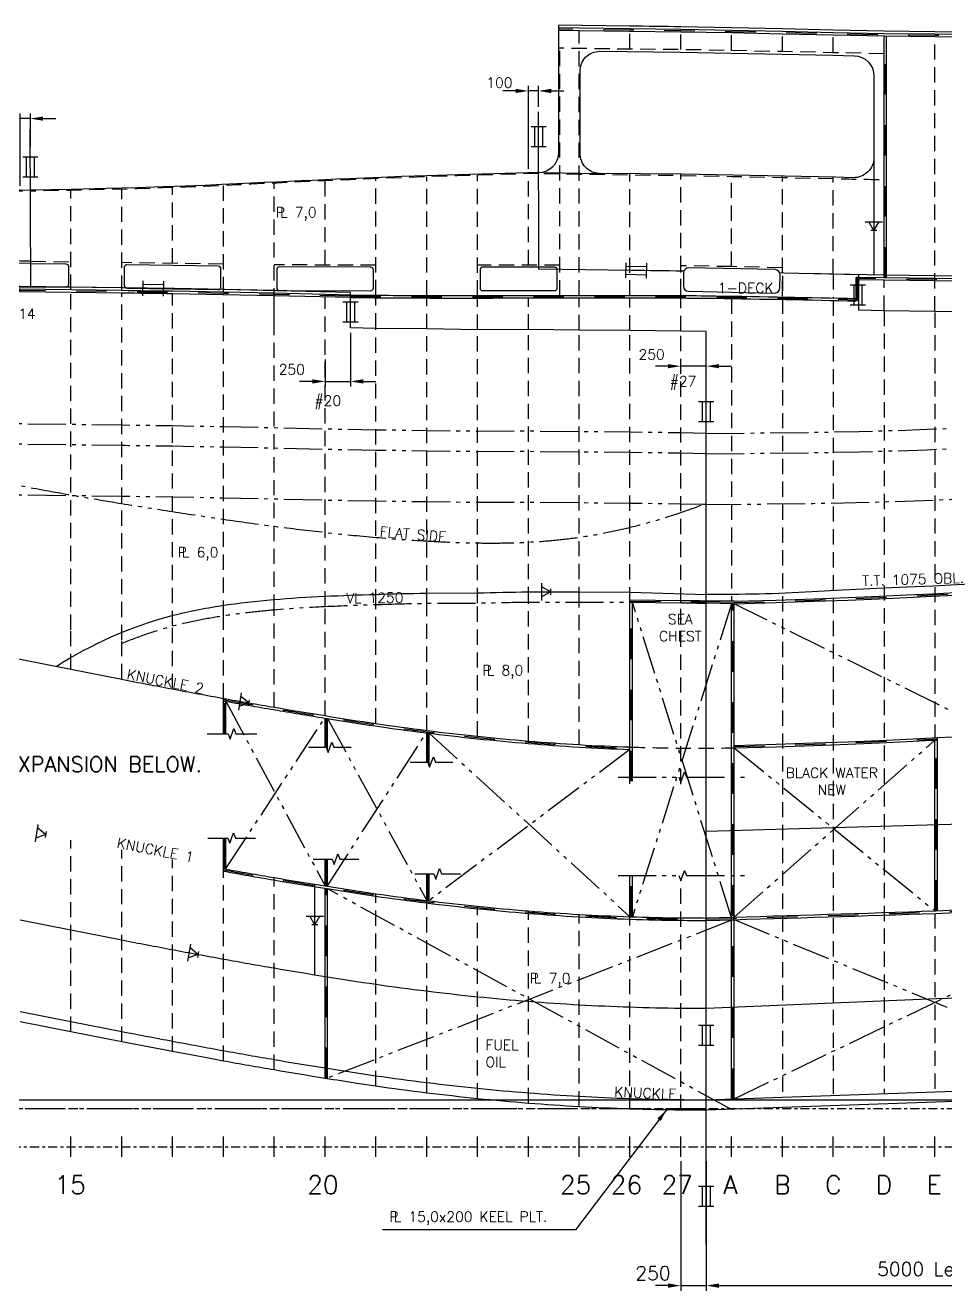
# Model space of a CAD drawing. Extents: x -333 to 85338, y -433 to 32218.
# Drawn here: x 10272 to 19327, y 12227 to 24668 of the extents above; entities that cross this region are included whole.
import ezdxf

# ---------------------------------------------------------------- set-up
doc = ezdxf.new("R2010")
doc.units = 0
doc.header["$LTSCALE"] = 300
for name, pattern in [('0', [0]), ('CENTER', [0.6, 0.3, -0.1, 0.1, -0.1]), ('DASHED', [0.75, 0.5, -0.25]), ('JERNB', [2, 1, -1]), ('PHANTOM', [2.1, 1.25, -0.2, 0.125, -0.2, 0.125, -0.2])]:
    doc.linetypes.add(name, pattern=pattern)
doc.layers.get('0').update_dxf_attribs({"linetype": 'CONTINUOUS'})
doc.layers.get('Defpoints').update_dxf_attribs({"linetype": 'CONTINUOUS'})
for name, color, linetype in [('Kuttlinje', 6, 'CONTINUOUS'), ('LASTLUKE', 1, 'CONTINUOUS'), ('REV C2', 2, 'CONTINUOUS'), ('S0CE1', 1, 'CENTER'), ('S0CO1', 1, 'CONTINUOUS'), ('S0CO2', 2, 'CONTINUOUS'), ('S0CO3', 3, 'CONTINUOUS'), ('S0CO5', 4, 'CONTINUOUS'), ('S0DA1', 1, 'DASHED'), ('S0DA2', 2, 'DASHED'), ('S0DA3', 3, 'DASHED'), ('S0PH1', 1, 'PHANTOM'), ('S0TX2', 2, 'CONTINUOUS')]:
    doc.layers.add(name, color=color, linetype=linetype)
doc.styles.add('18', font='romans', dxfattribs={"height": 180})
doc.styles.add('ROMANS', font='romans', dxfattribs={"height": 100})
doc.dimstyles.get("Standard").update_dxf_attribs({"dimscale": 50, "dimtxt": 2, "dimasz": 2.5, "dimexe": 1, "dimexo": 1, "dimgap": 1, "dimtad": 1, "dimdsep": 46, "dimtxsty": 'ROMANS', "dimcen": 0, "dimclrd": 1, "dimclre": 1, "dimclrt": 2, "dimadec": 0, "dimazin": 0, "dimtfac": 1, "dimtmove": 2, "dimatfit": 3, "dimfxl": 1, "dimtvp": 100, "dimtolj": 1, "dimarcsym": 0})

# ---------------------------------------------------------------- blocks, each defined once
blk = doc.blocks.new('ST10074')
at = {"layer": 'S0CO1', "color": 2}
for p, q in [((-87, -85), (-87, 85)), ((0, 0), (-87, 50)), ((0, 0), (-87, -50)), ((0, 30), (0, -30))]:
    blk.add_line(p, q, dxfattribs=at)
blk = doc.blocks.new('ST10073')
at = {"layer": 'S0CO2'}
for p, q in [((1.49, 4), (-1.49, 4)), ((-0.79, 4), (-0.79, 0)), ((0.79, 4), (0.79, 0)), ((-1.49, 0), (1.49, 0))]:
    blk.add_line(p, q, dxfattribs=at)
blk = doc.blocks.new('A$C03584BA4')
at = {"layer": 'Kuttlinje', "linetype": 'ByBlock'}
blk.add_lwpolyline([(-5219.484, 8073.585), (-5235.171, 8073.878, -0.004258), (-5735.171, 8080.511), (-6645.982, 8092.72), (-6650.004, 9639.169)], format="xyb", dxfattribs=at)
blk.add_lwpolyline([(0, -1168.568), (0, 7651.16), (-250, 7655.54), (-750, 7662.692), (-1250, 7667.101), (-1750, 7671.613), (-2250, 7670.474), (-2750, 7677.473), (-3250, 7683.393), (-3499.997, 7687.981), (-3499.997, 7687.981), (-3499.997, 8037.981), (-4235.171, 8053.897), (-4276.373, 8054.773)], dxfattribs=at)
at = {"layer": 'S0CO1', "color": 8}
for p, q in [((-3350, 9191.884), (-3350, 8037.467)), ((-6598.451, 9042.064), (-6051.849, 9034.514))]:
    blk.add_line(p, q, dxfattribs=at)
at = {"layer": 'S0CO1', "color": 8, "flags": 128}
for points in [[(2250, 10258.901, 0.006897), (1750, 10310.146, 0.005746), (1250, 10347.455, 0.004016), (750, 10375.574), (250, 10396.781), (-250, 10405.54), (-750, 10412.692), (-1250, 10417.101), (-1750, 10421.613), (-2250, 10420.474), (-2750, 10427.473), (-3250, 10433.394), (-3750, 10442.569), (-4250, 10454.095), (-4750, 10464.734), (-5250, 10474.077, 0.006336), (-5750, 10480.709), (-6450, 10490.093)], [(2252.802, 10232.737, 0.006897745), (1752.089, 10284.055, 0.005746157), (1251.525, 10321.406, 0.004018435), (751.086, 10349.548), (250.719, 10370.772), (-249.618, 10379.537), (-749.723, 10386.69), (-1249.788, 10391.1), (-1749.919, 10395.613), (-2249.859, 10394.474), (-2749.69, 10401.471), (-3249.638, 10407.391), (-3749.503, 10416.564), (-4249.468, 10428.089), (-4749.521, 10438.729), (-5249.617, 10448.074), (-5749.682, 10454.707), (-6249.682, 10461.325), (-6450, 10464.045)], [(2250, 10208.901, 0.006897), (1750, 10260.146, 0.005746), (1250, 10297.455, 0.004018), (750, 10325.573), (250, 10346.781), (-250, 10355.54), (-750, 10362.692), (-1250, 10367.101), (-1750, 10371.613), (-2250, 10370.474), (-2750, 10377.473), (-3250, 10383.394), (-3750, 10392.569), (-4250, 10404.095), (-4750, 10414.734), (-5250, 10424.077), (-5750, 10430.709), (-6250, 10437.328), (-6450, 10440.042)], [(-6648.453, 9042.782, 0.411949374), (-6450, 9242.776), (-6450, 10239.919)], [(2250, 7858.901, 0.006897), (1750, 7910.146, 0.005748), (1250, 7947.455, 0.004018), (750, 7975.573), (250, 7996.781), (-250, 8005.54), (-750, 8012.692), (-1250, 8017.101), (-1750, 8021.613), (-2250, 8020.474), (-2750, 8027.473), (-3250, 8033.393), (-3750, 8042.569), (-3995.978, 8048.239)], [(2252.801, 7832.737, 0.006897728), (1752.089, 7884.055, 0.005748156), (1251.525, 7921.406, 0.004018435), (751.086, 7949.548), (250.719, 7970.772), (-249.618, 7979.537), (-749.723, 7986.69), (-1249.788, 7991.101), (-1749.919, 7995.613), (-2249.859, 7994.474), (-2749.69, 8001.471), (-3249.638, 8007.391), (-3499.997, 8011.985)], [(2250, 7808.901, 0.006897), (1750, 7860.146, 0.005748), (1250, 7897.455, 0.004018), (750, 7925.573), (250, 7946.781), (-250, 7955.54), (-750, 7962.692), (-1250, 7967.101), (-1750, 7971.613), (-2250, 7970.474), (-2750, 7977.473), (-3250, 7983.393), (-3499.997, 7987.981)]]:
    blk.add_lwpolyline(points, format="xyb", dxfattribs=at)
at = {"layer": 'S0CO1', "color": 8, "linetype": 'JERNB', "flags": 128}
for points in [[(15849.752, 6730.915, 0.048652749), (15761.051, 7046.481, 0.098285174), (15258.503, 7739.253, 0.061041587), (14756.369, 8165.877, 0.045061958), (14255.399, 8405.571, 0.124783217), (13747.814, 8575.263, 0.090952798), (13242.815, 8221.662, -0.072526194), (12748.116, 8054.173, -0.057751669), (12251.113, 8045.163, -0.027718261), (11752.28, 8117.471, -0.009933195), (11252.586, 8220.251, -0.005689621), (10752.798, 8333.646), (10252.819, 8453.965), (9752.823, 8575.359), (9252.815, 8696.013), (8752.84, 8816.131), (8252.915, 8939.602), (7752.974, 9066.495), (7252.969, 9195.424), (6752.915, 9321.898), (6252.878, 9445.903), (5752.858, 9568.994, 0.004093004), (5252.667, 9686.863, 0.003426933), (4752.516, 9797.693, 0.003744), (4252.343, 9901.149, 0.004598101), (3752.125, 9996.39, 0.00496611), (3251.879, 10080.792, 0.004689878), (2751.676, 10155.587, 0.005786998), (2251.401, 10220.819, 0.006897373), (1751.045, 10272.1, 0.005746079), (1250.763, 10309.43, 0.004018218), (750.543, 10337.56), (250.359, 10358.776), (-249.809, 10367.539), (-749.861, 10374.691), (-1249.894, 10379.101), (-1749.96, 10383.613), (-2249.93, 10382.474), (-2749.845, 10389.472), (-3249.819, 10395.393), (-3749.752, 10404.566), (-4249.734, 10416.092), (-4749.76, 10426.731), (-5249.808, 10436.075), (-5749.841, 10442.708), (-6249.841, 10449.327), (-6450, 10452.044)], [(14062.944, 4843.219, 0.114185379), (13752.918, 5150.269, 0.182971374), (13244.375, 4971.795, -0.065366942), (12750.539, 4914.179, -0.058398973), (12253.647, 5010.83, -0.02170214), (11754.436, 5194.087), (11254.203, 5383.478), (10754.126, 5568.156), (10254.083, 5749.687, 0.001977047), (9753.982, 5927.824, 0.00293405), (9253.841, 6100.515, 0.003195055), (8753.687, 6265.545, 0.002409073), (8253.555, 6424.03), (7753.53, 6578.373, 0.001938035), (7253.432, 6729.771, 0.002841036), (6753.289, 6875.683, 0.002937983), (6253.156, 7014.748, 0.003276983), (5753.007, 7148.004, 0.003804052), (5252.823, 7273.092, 0.004162), (4752.638, 7390.196, 0.004747), (4252.412, 7497.775, 0.005314078), (3752.158, 7595.048, 0.00540508), (3251.895, 7680.594, 0.004962856), (2751.676, 7755.587, 0.005834974), (2251.4, 7820.819, 0.006897364), (1751.045, 7872.1, 0.005748078), (1250.763, 7909.43, 0.004018218), (750.543, 7937.56), (250.359, 7958.776), (-249.809, 7967.538), (-749.861, 7974.691), (-1249.894, 7979.101), (-1749.96, 7983.613), (-2249.93, 7982.474), (-2749.845, 7989.472), (-3249.819, 7995.392), (-3499.997, 7999.983)]]:
    blk.add_lwpolyline(points, format="xyb", dxfattribs=at)
at = {"layer": 'S0CO1', "color": 8}
for points in [[(-3250, 8009.393), (-3250, 10385.388)], [(-3226, 8009.393), (-3226, 10385.388)]]:
    blk.add_lwpolyline(points, dxfattribs=at)
at = {"layer": 'S0CO1', "color": 8, "linetype": 'JERNB'}
blk.add_lwpolyline([(-3238, 8009.393), (-3238, 10385.388)], dxfattribs=at)
at = {"layer": 'S0CO1', "color": 8}
for points in [[(-3554.157, 8991.927), (-3729.216, 8995.566), (-4228.615, 9006.248), (-4730.633, 9017.055), (-5236.762, 9025.768), (-6051.849, 9034.514, -0.421912873), (-6239.996, 9234.505), (-6239.998, 10034.437, -0.427482416), (-6048.145, 10234.428), (-5252.648, 10225.863), (-4753.873, 10217.277), (-4254.277, 10206.523), (-3754.157, 10195.826), (-3545.843, 10191.495, -0.408138486), (-3350, 9991.538), (-3350, 9191.884, -0.420314561)], [(-5174.865, 7874.765), (-4325.094, 7857.776, 0.414213562), (-4274.623, 7907.301), (-4273.395, 8037.296, 0.414213562), (-4322.92, 8087.766), (-5172.691, 8104.755, 0.414213562), (-5223.162, 8055.23), (-5224.39, 7925.236, 0.414213562)]]:
    blk.add_lwpolyline(points, format="xyb", close=True, dxfattribs=at)
at = {"layer": 'S0CO2', "color": 8}
blk.add_line((-6450, 10239.919), (-6450, 10490.093), dxfattribs=at)
at = {"layer": 'S0DA1', "color": 8}
for points in [[(-6250.005, 8061.557), (-6250.001, 10436.675)], [(-5749.998, 10255.471), (-5749.999, 10430.479)], [(-5250, 10250.821), (-5250, 10425.847)], [(-4749.999, 10242.199), (-4749.999, 10417.24)], [(-4249.999, 10231.437), (-4249.999, 10406.477)], [(-3749.999, 10220.745), (-3749.999, 10395.783)], [(-2749.996, 7677.473), (-2749.999, 10377.472)], [(-6440.005, 8063.961), (-6440.002, 10264.752)], [(-5749.995, 8054.855), (-5749.996, 9030.665)], [(-5249.999, 7848.22), (-5249.999, 9026.034)], [(-4749.997, 8117.277), (-4749.998, 9017.388)], [(-4249.996, 7828.244), (-4249.997, 9006.852)], [(-3749.997, 8043.393), (-3749.998, 8996.011)], [(-4249.996, 8106.535), (-4745.158, 8117.194), (-5246.691, 8125.828), (-5249.999, 8125.858)], [(-3250, 7683.393), (-3250, 7985.388)]]:
    blk.add_lwpolyline(points, dxfattribs=at)
at = {"layer": 'S0DA2', "color": 8, "flags": 128}
blk.add_lwpolyline([(-3250, 10210.366), (-3253.204, 10210.417), (-3753.637, 10220.82), (-4253.742, 10231.517), (-4753.389, 10242.272), (-5252.317, 10250.861), (-5751.87, 10255.489), (-6252.554, 10261.55), (-6450, 10264.923)], dxfattribs=at)
blk.add_lwpolyline([(-6598.425, 9032.056), (-6250.136, 9027.328), (-5250.16, 9014.078), (-4750.2, 9004.736), (-4250.222, 8994.098), (-3750.23, 8982.571, 0.002196975), (-3250.145, 8973.395), (-3250, 8973.393)], format="xyb", dxfattribs=at)
at = {"layer": 'S0CO1', "xscale": -50, "yscale": 50, "zscale": 50}
for p in [(-6649.106, 9293.856), (-3507.896, 7738.079)]:
    blk.add_blockref('ST10073', p, dxfattribs=at)
at = {"layer": 'S0CO1', "xscale": -50, "yscale": 50, "zscale": 50, "rotation": 88.98255103402084}
blk.add_blockref('ST10073', (-5588.249, 8077.678), dxfattribs=at)
at = {"layer": 'S0TX2', "color": 8, "rotation": 270.0000000000021}
blk.add_blockref('ST10074', (-3350, 8471.014), dxfattribs=at)
blk = doc.blocks.new('PLDIM2')
at = {"layer": 'S0TX2', "style": 'ROMANS'}
for s, p in [('P', (-19, 0)), ('L', (23, 0))]:
    blk.add_text(s, height=100, dxfattribs=at).set_placement(p)
blk.add_attdef('XX.X', (168, -1), '', height=100, dxfattribs=at)
blk = doc.blocks.new('*D61')
at = {"color": 1, "lineweight": -2, "transparency": 16777216}
for p, q in [((10250, 7625), (10250, 7099)), ((10000, 7365), (10000, 7099)), ((9875, 7149), (9750, 7149)), ((10000, 7149), (10250, 7149)), ((10375, 7149), (10500, 7149))]:
    blk.add_line(p, q, dxfattribs=at)
at = {"color": 1, "transparency": 16777216}
for points in [[(9875, 7170), (9875, 7128), (10000, 7149)], [(10375, 7170), (10375, 7128), (10250, 7149)]]:
    blk.add_solid(points, dxfattribs=at)
at = {"layer": 'Defpoints', "color": 0, "transparency": 16777216}
for p in [(10250, 7675), (10000, 7415), (10250, 7149)]:
    blk.add_point(p, dxfattribs=at)
at = {"color": 2, "transparency": 16777216, "insert": (9673, 7267), "char_height": 100, "attachment_point": 5, "style": 'ROMANS'}
blk.add_mtext('\\A1;250', dxfattribs=at)
blk = doc.blocks.new('*D62')
at = {"color": 1, "lineweight": -2, "transparency": 16777216}
for p, q in [((6876, 9733), (6751, 9733)), ((7001, 9071), (7001, 9783)), ((7101, 9733), (7001, 9733)), ((7101, 9451), (7101, 9783)), ((7226, 9733), (7351, 9733))]:
    blk.add_line(p, q, dxfattribs=at)
at = {"color": 1, "transparency": 16777216}
for points in [[(6876, 9754), (6876, 9712), (7001, 9733)], [(7226, 9754), (7226, 9712), (7101, 9733)]]:
    blk.add_solid(points, dxfattribs=at)
at = {"layer": 'Defpoints', "color": 0, "transparency": 16777216}
for p in [(7001, 9733), (7101, 9401), (7001, 9021)]:
    blk.add_point(p, dxfattribs=at)
at = {"color": 2, "transparency": 16777216, "insert": (6731, 9824), "char_height": 100, "attachment_point": 5, "style": 'ROMANS'}
blk.add_mtext('\\A1;100', dxfattribs=at)
blk = doc.blocks.new('*D63')
at = {"color": 1, "lineweight": -2, "transparency": 16777216}
for p, q in [((13375, 7299), (13250, 7299)), ((13750, 7299), (13500, 7299)), ((13500, 7252), (13500, 7249)), ((13750, 7252), (13750, 7249)), ((13875, 7299), (14000, 7299))]:
    blk.add_line(p, q, dxfattribs=at)
at = {"color": 1, "transparency": 16777216}
for points in [[(13375, 7319), (13375, 7278), (13500, 7299)], [(13875, 7319), (13875, 7278), (13750, 7299)]]:
    blk.add_solid(points, dxfattribs=at)
at = {"layer": 'Defpoints', "color": 0, "transparency": 16777216}
for p in [(13500, 7302), (13500, 7299), (13750, 7302)]:
    blk.add_point(p, dxfattribs=at)
at = {"color": 2, "transparency": 16777216, "insert": (13213, 7414), "char_height": 100, "attachment_point": 5, "style": 'ROMANS'}
blk.add_mtext('\\A1;250', dxfattribs=at)
blk = doc.blocks.new('A$C64097268')
at = {"layer": 'LASTLUKE', "color": 2}
for p, q in [((7500, -100), (7500, 100)), ((8000, -100), (8000, 100)), ((8500, -100), (8500, 100)), ((9000, -100), (9000, 100)), ((9500, -100), (9500, 100)), ((10000, -100), (10000, 100)), ((10500, -100), (10500, 100)), ((11000, -100), (11000, 100)), ((11500, -100), (11500, 100)), ((12000, -100), (12000, 100)), ((12500, -100), (12500, 100)), ((13000, -100), (13000, 100)), ((13500, -100), (13500, 100)), ((14000, -100), (14000, 100)), ((14500, -100), (14500, 100)), ((15000, -100), (15000, 100)), ((15500, -100), (15500, 100)), ((16000, -100), (16000, 100))]:
    blk.add_line(p, q, dxfattribs=at)
at = {"layer": 'S0CE1'}
blk.add_line((-2084, 0), (35129, 0), dxfattribs=at)
at = {"layer": 'LASTLUKE', "color": 2, "style": '18'}
for s, p in [('15', (7338, -464)), ('20', (9825, -464)), ('25', (12311, -464)), ('26', (12811, -464)), ('27', (13311, -464))]:
    blk.add_text(s, height=180, dxfattribs=at).set_placement(p)
at = {"layer": 'LASTLUKE', "color": 3, "style": '18'}
for s, p in [('A', (13919, -464)), ('B', (14419, -464)), ('C', (14919, -464)), ('D', (15419, -464)), ('E', (15919, -464))]:
    blk.add_text(s, height=180, dxfattribs=at).set_placement(p)
blk = doc.blocks.new('A$C5CC82B3D')
at = {"layer": 'S0CE1', "color": 6, "linetype": '0'}
blk.add_line((-703, -4113), (37562, -4113), dxfattribs=at)
at = {"layer": 'S0CE1'}
blk.add_line((-703, -4200), (17950, -4200), dxfattribs=at)
blk.add_blockref('A$C64097268', (1000, -4576))
blk = doc.blocks.new('*D48')
at = {"layer": 'Defpoints', "color": 0, "transparency": 16777216}
for p in [(-250, -92), (4750, -92), (4750, -1365)]:
    blk.add_point(p, dxfattribs=at)
at = {"layer": 'S0CO1', "color": 1, "lineweight": -2, "transparency": 16777216}
for p, q in [((-250, -142), (-250, -1415)), ((4750, -142), (4750, -1415)), ((-125, -1365), (4625, -1365))]:
    blk.add_line(p, q, dxfattribs=at)
at = {"layer": 'S0CO1', "color": 1, "transparency": 16777216}
for points in [[(-125, -1344), (-125, -1386), (-250, -1365)], [(4625, -1344), (4625, -1386), (4750, -1365)]]:
    blk.add_solid(points, dxfattribs=at)
at = {"layer": 'S0CO1', "color": 2, "transparency": 16777216, "insert": (2250, -1225), "char_height": 100, "attachment_point": 5, "style": 'ROMANS'}
blk.add_mtext('\\A1;{\\H1.35x;5000 Lengthening}', dxfattribs=at)
blk = doc.blocks.new('*D50')
at = {"layer": 'Defpoints', "color": 0, "linetype": 'ByBlock', "transparency": 16777216}
for p in [(-500, -92), (-250, -1344), (-250, -1365)]:
    blk.add_point(p, dxfattribs=at)
at = {"layer": 'S0CO1', "color": 1, "linetype": 'ByBlock', "lineweight": -2, "transparency": 16777216}
for p, q in [((-500, -142), (-500, -1415)), ((-625, -1365), (-750, -1365)), ((-500, -1365), (-250, -1365)), ((-125, -1365), (0, -1365)), ((-250, -1394), (-250, -1415))]:
    blk.add_line(p, q, dxfattribs=at)
at = {"layer": 'S0CO1', "color": 1, "linetype": 'ByBlock', "transparency": 16777216}
for points in [[(-625, -1344), (-625, -1386), (-500, -1365)], [(-125, -1344), (-125, -1386), (-250, -1365)]]:
    blk.add_solid(points, dxfattribs=at)
at = {"layer": 'S0CO1', "color": 2, "linetype": 'ByBlock', "transparency": 16777216, "insert": (-774, -1243), "char_height": 100, "attachment_point": 5, "style": 'ROMANS'}
blk.add_mtext('\\A1;{\\H1.35x;250}', dxfattribs=at)
blk = doc.blocks.new('*D36')
at = {"layer": 'Defpoints', "color": 0, "transparency": 16777216}
for p in [(15221, 24023), (15321, 23817), (15221, 23208)]:
    blk.add_point(p, dxfattribs=at)
at = {"layer": 'S0CO1', "color": 1, "lineweight": -2, "transparency": 16777216}
for p, q in [((15096, 24023), (14971, 24023)), ((15221, 23258), (15221, 24073)), ((15321, 24023), (15221, 24023)), ((15321, 23867), (15321, 24073)), ((15446, 24023), (15571, 24023))]:
    blk.add_line(p, q, dxfattribs=at)
at = {"layer": 'S0CO1', "color": 1, "transparency": 16777216}
for points in [[(15096, 24044), (15096, 24002), (15221, 24023)], [(15446, 24044), (15446, 24002), (15321, 24023)]]:
    blk.add_solid(points, dxfattribs=at)
at = {"layer": 'S0CO1', "color": 2, "transparency": 16777216, "insert": (14936, 24105), "char_height": 100, "attachment_point": 5, "style": 'ROMANS'}
blk.add_mtext('\\A1;100', dxfattribs=at)
blk = doc.blocks.new('A$C65F80E2F')
at = {"layer": 'Kuttlinje', "linetype": 'ByBlock'}
blk.add_lwpolyline([(13750, -1337.423), (13750, 7638.282), (13500, 7642.662), (13000, 7649.813), (12500, 7654.223), (12000, 7658.735), (11500, 7657.596), (11000, 7664.595), (10500, 7670.515), (10250, 7675.103), (10250.004, 7675.103), (10250.004, 8023.927), (9514.829, 8041.019), (9014.829, 8051.657), (8514.829, 8060.999, -0.004258), (8014.829, 8067.632), (7104.018, 8079.842), (7099.996, 9626.291)], format="xyb", dxfattribs=at)
at = {"layer": 'S0CO1', "color": 8}
for p, q in [((9000.003, 3683.951), (9000.007, 4032.059)), ((9024.003, 3683.951), (9024.002, 4028.243)), ((10000.005, 3552.013), (10000.004, 3838.151)), ((10024.005, 3514.14), (10024.004, 3835.17)), ((11000.001, 3406.824), (11000, 3692.963)), ((11024.001, 3368.952), (11024, 3689.981)), ((9000.006, 2358.52), (9000.005, 2659.022)), ((9024.006, 2358.52), (9024.005, 2659.022)), ((10000.009, 2190.874), (10000.008, 2452.303)), ((10024.009, 2190.874), (10024.008, 2452.303)), ((11000.005, 2045.686), (11000.005, 2307.115)), ((11024.005, 2045.686), (11024.005, 2307.115)), ((13000, 1886.303), (13000, 2290.186)), ((13024, 1886.303), (13024, 2290.186))]:
    blk.add_line(p, q, dxfattribs=at)
at = {"layer": 'S0CO1', "color": 8, "linetype": 'JERNB'}
for p, q in [((9012.003, 3683.951), (9012.002, 4030.381)), ((10012.005, 3547.11), (10012.004, 3836.657)), ((11012.001, 3401.922), (11012, 3691.469)), ((9012.006, 2358.52), (9012.005, 2659.022)), ((10012.009, 2190.874), (10012.008, 2452.303)), ((11012.005, 2045.686), (11012.005, 2307.115)), ((13012, 1886.303), (13012, 2290.186))]:
    blk.add_line(p, q, dxfattribs=at)
at = {"layer": 'S0CO1', "color": 8, "flags": 128}
for points in [[(-1000, 8912.695), (-500, 8924.593), (0, 8935.854), (500, 8947.047), (1000, 8958.062), (1250, 8963.691), (1500, 8969.202), (2000, 8979.659), (2500, 8989.473), (3000, 8998.934), (3500, 9008.224), (4000, 9017.267), (4500, 9024.765), (5000, 9030.857), (5500, 9034.436), (6000, 9035.859), (6500, 9035.073), (7000, 9031.236), (7101.547, 9029.858)], [(9900.01, 1315.113), (9900.009, 2204.653)]]:
    blk.add_lwpolyline(points, dxfattribs=at)
at = {"layer": 'S0CO1', "color": 8}
blk.add_lwpolyline([(7103.425, 8308.098), (6574.989, 8313.5, 0.414213562), (6524.989, 8263.5), (6524.989, 8133.5, 0.414213562), (6574.989, 8083.5), (7234.995, 8076.753, 0.054661562), (7245.83, 8077.941, 0.054661562)], format="xyb", dxfattribs=at)
at = {"layer": 'S0CO1', "color": 8, "flags": 128}
for points in [[(10250.004, 7997.933), (9500.532, 8015.211), (9000.479, 8025.851), (8500.281, 8035.197, -0.004260281), (8000.422, 8041.828), (7000.305, 8055.234, 0.002174164), (6500.059, 8059.073), (5999.985, 8059.86), (5499.88, 8058.435), (4999.768, 8054.856), (4499.674, 8048.762), (3999.603, 8041.263), (3499.566, 8032.22), (2999.554, 8022.929), (2499.546, 8013.468), (1999.514, 8003.654), (1499.485, 7993.197), (1249.471, 7987.685), (-500.553, 7948.586), (-1000.571, 7936.689)], [(9754.022, 8035.361), (9500, 8041.217), (9000, 8051.855), (8500, 8061.198), (8000, 8067.831), (7000, 8081.236, 0.002215), (6500, 8085.073), (6000, 8085.86), (5500, 8084.436), (5000, 8080.857), (4500, 8074.765), (4000, 8067.267), (3500, 8058.224), (3000, 8048.933), (2500, 8039.473), (2000, 8029.659), (1500, 8019.202), (1250, 8013.691), (-500, 7974.593), (-1000, 7962.696)], [(10250.004, 7973.927), (9500, 7991.217), (9000, 8001.855), (8500, 8011.198, -0.004258), (8000, 8017.831), (7000, 8031.236, 0.002174), (6500, 8035.073), (6000, 8035.86), (5500, 8034.436), (5000, 8030.857), (4500, 8024.765), (4000, 8017.267), (3500, 8008.224), (3000, 7998.933), (2500, 7989.473), (2000, 7979.659), (1500, 7969.202), (1250, 7963.691), (-500, 7924.593), (-1000, 7912.696)], [(7354.162, 4347.08, -0.075629902), (8474.389, 4841.129, -0.026645728), (8985.189, 4944.838, -0.016929824), (9491.672, 5004.079, -0.009936268), (9995.45, 5036.518, -0.004898834), (10496.983, 5054.983, -0.004156819), (10998.985, 5067.547), (11498.399, 5069.333, -0.003455988), (11999.346, 5080.114), (12500.265, 5079.345), (13000.739, 5077.462), (13750, 5055.321)], [(13000.001, 5001.465), (13000.177, 5001.464), (13500.245, 4995.952, -0.002170371), (13750, 4992.512, -0.002170371)], [(13000.001, 4977.464), (13500, 4971.953, -0.002174318), (13750, 4968.508, -0.002174318)], [(8995.869, 4008.88, 0.002298544), (9495.987, 3921.963, 0.002199847), (9996.161, 3839.151, 0.003639997), (10496.506, 3761.312, 0.00508223), (10997.012, 3693.336, 0.00525), (11497.527, 3636.17, 0.005276), (11998.025, 3589.515, 0.005844), (12498.567, 3553.696, 0.006308), (12999.194, 3530.538, 0.00000996), (13000.001, 3530.511, 0.00000996)], [(9000.087, 4032.507, 0.002298599), (9500, 3945.625, 0.0022), (10000, 3862.842, 0.00364), (10500, 3785.056, 0.005082), (11000, 3717.149, 0.00525), (11500, 3660.042, 0.005276), (12000, 3613.434, 0.005844), (12500, 3577.653, 0.006308), (13000, 3554.524)], [(7000, 1854.243), (7500, 1755.461), (8000, 1657.585, 0.001888), (8500, 1562.229, 0.001809), (9000, 1469.707, 0.002357), (9500, 1381.765, 0.002689), (10000, 1299.004, 0.003948), (10500, 1222.157, 0.0051), (11000, 1155.586, 0.005281), (11500, 1099.531, 0.005523), (12000, 1054.351, 0.005708), (12500, 1020.559, 0.005717), (13000, 998.32, 0.005424), (13500, 987.471, 0.002580496), (13750, 985.927, 0.002580496)], [(8995.742, 2334.783, 0.002535), (9495.982, 2247.218, 0.002642844), (9996.213, 2165.213, 0.003719973), (10496.562, 2088.435, 0.004933257), (10997.058, 2021.594, 0.005177), (11497.546, 1964.9, 0.005536), (11998.076, 1919.065, 0.005702), (12498.63, 1884.711, 0.005758), (12999.18, 1861.832, 0.00571), (13499.737, 1850.621, 0.002798947), (13750, 1849.223, 0.002798947)], [(9000, 2358.402, 0.002535), (9500, 2270.88, 0.002643), (10000, 2188.912, 0.00372), (10500, 2112.188, 0.004933), (11000, 2045.413, 0.005177), (11500, 1988.774, 0.005536), (12000, 1942.988, 0.005702), (12500, 1908.672, 0.005758), (13000, 1885.818, 0.00571), (13500, 1874.62, 0.002798978), (13750, 1873.223, 0.002798978)], [(7000, 954.238), (7500, 855.445), (8000, 757.742, 0.001739), (8500, 662.312, 0.001834), (9000, 569.657, 0.002415), (9500, 481.765, 0.002681), (10000, 399.004, 0.003958), (10500, 322.156, 0.005107), (11000, 255.586, 0.005256), (11500, 199.531, 0.005521), (12000, 154.259, 0.00576), (12500, 120.472, 0.005727), (13000, 98.32, 0.005395), (13500, 87.477, 0.002593997), (13750, 85.91, 0.002593997)]]:
    blk.add_lwpolyline(points, format="xyb", dxfattribs=at)
at = {"layer": 'S0CO1', "color": 8, "linetype": 'JERNB', "flags": 128}
for points in [[(10250.004, 7985.93), (9500.266, 8003.214), (9000.24, 8013.853), (8500.141, 8023.198, -0.00425914), (8000.211, 8029.829), (7000.153, 8043.235, 0.002174082), (6500.029, 8047.073), (5999.992, 8047.86), (5499.94, 8046.435), (4999.884, 8042.857), (4499.837, 8036.764), (3999.802, 8029.265), (3499.783, 8020.222), (2999.777, 8010.931), (2499.773, 8001.471), (1999.757, 7991.657), (1499.742, 7981.199), (1249.736, 7975.688), (-500.277, 7936.59), (-1000.285, 7924.692)], [(13000.001, 4989.464), (13000.089, 4989.464), (13500.123, 4983.953, -0.002172344), (13750, 4980.51, -0.002172344)], [(8997.978, 4020.694, 0.002298571), (9497.994, 3933.794, 0.002199924), (9998.081, 3850.996, 0.003639999), (10498.253, 3773.184, 0.005082115), (10998.506, 3705.242, 0.00525), (11498.764, 3648.106, 0.005276), (11999.012, 3601.474, 0.005844), (12499.283, 3565.674, 0.006308), (12999.597, 3542.531, 0.000004987), (13000.001, 3542.518, 0.000004987)], [(8997.871, 2346.593, 0.002535), (9497.991, 2259.049, 0.002642922), (9998.107, 2177.062, 0.003719987), (10498.281, 2100.311, 0.004933128), (10998.529, 2033.503, 0.005177), (11498.773, 1976.837, 0.005536), (11999.038, 1931.026, 0.005702), (12499.315, 1896.692, 0.005758), (12999.59, 1873.825, 0.00571), (13499.868, 1862.62, 0.002798962), (13750, 1861.223, 0.002798962)]]:
    blk.add_lwpolyline(points, format="xyb", dxfattribs=at)
at = {"layer": 'S0CO1', "color": 8}
for points in [[(13000.001, 3192.337), (13000.001, 5001.465)], [(13024.001, 3217.999), (13024.001, 4977.2)], [(10000.011, 299.004), (10000.009, 2164.601)], [(10024.011, 299.004), (10024.009, 2160.747)]]:
    blk.add_lwpolyline(points, dxfattribs=at)
at = {"layer": 'S0CO1', "color": 8, "linetype": 'JERNB'}
for points in [[(13012.001, 3217.999), (13012.001, 4977.332)], [(10012.011, 299.004), (10012.009, 2162.672)]]:
    blk.add_lwpolyline(points, dxfattribs=at)
at = {"layer": 'S0CO2', "color": 8, "flags": 128}
blk.add_lwpolyline([(1250, 4447.079, -0.007865), (1500, 4526.238, -0.015413), (2000, 4659.181, -0.015317), (2500, 4760.065, -0.015314), (3000, 4829.118, -0.015521), (3500, 4867.429, -0.017733), (4000, 4873.916, -0.017531), (4500, 4841.092, -0.012187), (5000, 4777.062, -0.0062), (5500, 4694.867, -0.002564), (6000, 4605.49), (6500, 4512.709, -0.002062), (7000, 4416.863), (7500, 4318.344), (8000, 4220.547, 0.001893), (8500, 4124.804, 0.002134), (9000, 4032.522, 0.000000401), (9000.087, 4032.507, 0.000000401)], format="xyb", dxfattribs=at)
at = {"layer": 'S0CO3', "color": 8}
blk.add_lwpolyline([(6999.983, 854.377), (7500.018, 755.667), (8000.017, 658.034), (8500.002, 562.657), (8835.695, 500.089), (9000.011, 470.046, 0.002896), (9500.015, 382.167, 0.002546), (10000.011, 299.382, 0.002088), (10314.221, 250.092, 0.001764), (10500.001, 222.491, 0.005298), (11000.012, 155.82, 0.005237), (11500.007, 99.602, 0.005558), (12000.007, 54.164, 0.005816), (12500.003, 20.36, 0.005863), (13000.001, -1.693, 0.005787), (13500.001, -11.998, 0.002866934), (13750, -12.878, 0.002866934)], format="xyb", dxfattribs=at)
at = {"layer": 'S0DA1', "color": 8}
for points in [[(7103.367, 8330.465), (7004.096, 8332.161), (6503.922, 8340.008), (6499.995, 8340.072)], [(7499.99, 4706.895), (7499.995, 8024.534)], [(8000.011, 4605.574), (8000.005, 8017.831)], [(8500.002, 4744.463), (8500.001, 8011.198)], [(9000.006, 4845.941), (9000.003, 8004.362)], [(9500.008, 4904.427), (9500.004, 7991.217)], [(10000.006, 4936.621), (10000.003, 7979.69)], [(10500.001, 4955.028), (10500, 7670.515)], [(11000.007, 4967.55), (11000.004, 7664.595)], [(12000.003, 4980.113), (12000.002, 7658.735)], [(12500.001, 4979.346), (12500.001, 7654.223)], [(13000.001, 4977.464), (13000, 7649.813)], [(13500.001, 4971.953), (13500, 7642.662)]]:
    blk.add_lwpolyline(points, dxfattribs=at)
at = {"layer": 'S0DA2', "color": 8, "flags": 128}
blk.add_lwpolyline([(-999.762, 8902.698), (-499.768, 8914.595), (0.225, 8925.856), (500.224, 8937.049), (1000.22, 8948.065), (1250.225, 8953.694), (1500.215, 8959.204), (2000.203, 8969.661), (2500.196, 8979.475), (3000.189, 8988.935), (3500.186, 8998.225), (4000.165, 9007.268), (4500.136, 9014.766), (5000.097, 9020.858), (5500.05, 9024.436), (6000.006, 9025.859), (6499.954, 9025.073), (6999.894, 9021.237), (7101.573, 9019.857)], dxfattribs=at)
at = {"layer": 'S0DA3'}
blk.add_lwpolyline([(11500.004, 4969.338), (11500.003, 7657.596)], dxfattribs=at)
at = {"layer": 'S0DA3', "color": 8}
for points in [[(12000.004, 3613.442), (12000.003, 4980.113)], [(12500.001, 3577.705), (12500.001, 4979.346)], [(9500.009, 3944.891), (9500.008, 4904.427)], [(10000.007, 3862.311), (10000.006, 4936.621)], [(10500.001, 3784.774), (10500.001, 4955.028)], [(11000.008, 3716.947), (11000.007, 4967.55)], [(11500.005, 3660.092), (11500.004, 4969.338)], [(13500.001, 3189.033), (13500.001, 4971.953)], [(8500.002, 4124.574), (8500.002, 4744.463)], [(9000.007, 4032.059), (9000.006, 4845.941)], [(7499.989, 4319.943), (7499.99, 4706.895)], [(8000.011, 4221.154), (8000.011, 4605.574)], [(7500.018, 755.445), (7500.014, 2639.149)], [(8000.017, 657.742), (8000.014, 2542.562)], [(8500.003, 562.312), (8500.002, 2449.149)], [(9000.011, 469.657), (9000.009, 2358.042)], [(9500.014, 381.765), (9500.011, 2271.023)], [(13500.001, -12.523), (13500.001, 2238.681)], [(10500.001, 222.156), (10500.001, 2111.9)], [(11000.012, 155.586), (11000.01, 2045.216)], [(11500.008, 99.531), (11500.006, 1988.773)], [(12000.006, 54.259), (12000.005, 1943.07)], [(12500.002, 20.472), (12500.002, 1908.672)], [(13000.001, -1.68), (13000.001, 1885.835)]]:
    blk.add_lwpolyline(points, dxfattribs=at)
at = {"layer": 'S0DA3', "color": 8, "flags": 128}
blk.add_lwpolyline([(13000.001, 3554.518, 0.000290382), (13024.001, 3553.738, 0.005879451), (13500, 3544.033, 0.006047), (14000, 3545.643, 0.000290257), (14023.999, 3546.024, 0.000290257)], format="xyb", dxfattribs=at)
at = {"layer": 'S0PH1', "color": 8}
for p, q in [((13999.999, 1874.625), (13024.001, 4977.2)), ((13999.999, 4962.887), (13024, 1886.303)), ((9024.002, 4003.865), (10000.009, 2190.874)), ((9024.006, 2358.52), (9996.161, 3839.151)), ((9066.268, 3632.436), (9103.768, 3735.466)), ((9103.768, 3735.466), (9122.518, 3683.951)), ((10024.004, 3834.623), (11000.005, 2045.686)), ((9047.518, 3683.951), (9066.268, 3632.436)), ((10024.009, 2190.874), (10997.012, 3693.336)), ((11024, 3689.981), (13000, 1886.303)), ((10010.22, 3552.013), (10028.97, 3500.497)), ((10028.97, 3500.497), (10066.47, 3603.528)), ((10066.47, 3603.528), (10085.22, 3552.013)), ((13000.001, 3530.511), (11024.005, 2045.686)), ((11010.217, 3406.824), (11028.967, 3355.309)), ((11028.967, 3355.309), (11066.467, 3458.34)), ((11066.467, 3458.34), (11085.217, 3406.824)), ((13481.254, 3258.021), (13500.004, 3206.506)), ((13500.004, 3206.506), (13537.504, 3309.536)), ((13537.504, 3309.536), (13556.254, 3258.021)), ((9044.218, 2659.022), (9062.968, 2607.507)), ((9062.968, 2607.507), (9100.468, 2710.537)), ((9100.468, 2710.537), (9119.218, 2659.022)), ((10088.38, 2400.788), (10125.88, 2503.819)), ((10125.88, 2503.819), (10144.63, 2452.303)), ((10069.63, 2452.303), (10088.38, 2400.788)), ((11069.626, 2307.115), (11088.376, 2255.6)), ((11088.376, 2255.6), (11125.876, 2358.63)), ((11125.876, 2358.63), (11144.626, 2307.115)), ((13481.254, 2290.186), (13500.004, 2238.671)), ((13500.004, 2238.671), (13537.504, 2341.701)), ((13537.504, 2341.701), (13556.254, 2290.186)), ((13999.999, -10.892), (10024.009, 2160.747)), ((14000.269, 1850.626), (10024.011, 299.004))]:
    blk.add_line(p, q, dxfattribs=at)
at = {"layer": 'S0PH1'}
blk.add_line((-1139.821, 0), (13750, 0), dxfattribs=at)
at = {"layer": 'S0PH1', "color": 8, "flags": 128}
for points in [[(-1000, 7187.338, -0.003689), (-500, 7164.081, -0.003445), (0, 7133.415, -0.003258), (500, 7096.322, -0.003281), (1000, 7052.541, -0.00336), (1500, 7002.227, -0.003284), (2000, 6944.891, -0.002646), (2500, 6881.262, -0.002074), (3000, 6813.136, -0.001953), (3500, 6741.035, -0.002355), (4000, 6664.958, -0.002581), (4500, 6583.252, -0.002424), (5000, 6496.586, -0.002596), (5500, 6404.848), (6000, 6310.076), (6500, 6216.443), (7000, 6123.861, 0.002335), (7500, 6033.158, 0.002905), (8000, 5947.869, 0.002467), (8500, 5869.143, 0.0023), (9000, 5794.032, 0.003787), (9500, 5724.731, 0.004841), (10000, 5665.011, 0.006156), (10500, 5615.382, 0.007458), (11000, 5580.532, 0.010674), (11500, 5560.896, 0.01678), (12000, 5568.796, 0.022172), (12500, 5616.525, 0.023474), (13000, 5714.585, 0.02227), (13500, 5860.079, 0.01118173), (13750, 5951.167, 0.01118173)], [(13750, 6638.282), (13500, 6642.662), (13000, 6649.813), (12500, 6654.223), (12000, 6658.735), (11500, 6657.596), (11000, 6664.595), (10500, 6670.515), (10000, 6679.69), (9500, 6691.217), (9000, 6701.855), (8500, 6711.198), (8000, 6717.831), (7000, 6731.236, 0.002154), (6500, 6735.073), (6000, 6735.86), (5500, 6734.436), (5000, 6730.857), (4500, 6724.765), (4000, 6717.267), (3500, 6708.225), (3000, 6698.642), (2500, 6687.516, 0.002395), (2000, 6673.587, 0.002242), (1500, 6655.545), (1250, 6644.714), (1000, 6632.614, 0.002825), (500, 6604.713, 0.003025), (0, 6570.401, 0.002932), (-500, 6530.348, 0.003016), (-1000, 6484.237)], [(13750, 6438.282), (13500, 6442.662), (13000, 6449.813), (12500, 6454.223), (12000, 6458.735), (11500, 6457.596), (11000, 6464.595), (10500, 6470.515), (10000, 6479.69), (9500, 6491.217), (9000, 6501.855), (8500, 6511.198, 0.002086), (8000, 6517.831), (7000, 6531.236, 0.002174), (6500, 6535.073), (6000, 6535.86), (5500, 6534.436), (5000, 6530.857), (4500, 6524.728), (4000, 6516.273, 0.002051), (3500, 6503.7, 0.002409), (3000, 6487.007, 0.003156), (2500, 6464.799, 0.004019), (2000, 6435.455, 0.004893), (1500, 6397.096, 0.002605), (1250, 6373.91, 0.002613), (1000, 6348.134, 0.005233), (500, 6288.483), (0, 6218.354), (-500, 6141.101), (-1000, 6062.408)], [(13750, 5938.271), (13500, 5942.662), (13000, 5949.813), (12500, 5954.223), (12000, 5958.735), (11500, 5957.596), (11000, 5964.595), (10500, 5970.515), (10000, 5979.69), (9500, 5991.217), (9000, 6001.855), (8500, 6011.198), (8000, 6017.831), (7500, 6024.448), (7000, 6030.78, 0.004574), (6500, 6031.806, 0.004242), (6000, 6025.264, 0.005563), (5500, 6009.299, 0.007675), (5000, 5980.452, 0.010527), (4500, 5933.644, 0.014499), (4000, 5862.197, 0.018117), (3500, 5755.844, 0.01592), (3000, 5608.151, 0.010565), (2500, 5433.217, 0.012134), (2000, 5238.372, 0.021625), (1500, 5006.486, 0.008734), (1250, 4864.16, -0.002525), (1000, 4717.56, -0.015244), (500, 4456.173, -0.013085), (0, 4229.972, -0.008254), (-500, 4032.148, -0.00458), (-1000, 3844.876)], [(8000, 4572.549, -0.03333), (8500, 4744.462, -0.026626), (9000, 4845.94, -0.016938), (9500, 4904.426, -0.00994), (10000, 4936.621, -0.004903), (10500, 4955.028, -0.004154), (11000, 4967.55), (11500, 4969.338, -0.003459), (12000, 4980.113), (12500, 4979.346), (13000, 4977.464), (13000.001, 4977.464)]]:
    blk.add_lwpolyline(points, format="xyb", dxfattribs=at)
at = {"layer": 'S0PH1', "color": 8}
for points in [[(8841.388, 3683.951), (9047.518, 3683.951)], [(9122.518, 3683.951), (9328.648, 3683.951)], [(9837.096, 3552.013), (10010.22, 3552.013)], [(10085.22, 3552.013), (10258.345, 3552.013)], [(10837.092, 3406.824), (11010.217, 3406.824)], [(11085.217, 3406.824), (11258.341, 3406.824)], [(12882.111, 3258.021), (13481.254, 3258.021)], [(13556.254, 3258.021), (14155.398, 3258.021)], [(8847.99, 2659.022), (9044.218, 2659.022)], [(9119.218, 2659.022), (9315.446, 2659.022)], [(9883.303, 2452.303), (10069.63, 2452.303)], [(10144.63, 2452.303), (10330.956, 2452.303)], [(10883.3, 2307.115), (11069.626, 2307.115)], [(11144.626, 2307.115), (11330.953, 2307.115)], [(12882.111, 2290.186), (13481.254, 2290.186)], [(13556.254, 2290.186), (14155.398, 2290.186)]]:
    blk.add_lwpolyline(points, dxfattribs=at)
at = {"layer": 'S0CO1', "xscale": -50, "yscale": 50, "zscale": 50}
for p in [(7099.996, 9157.172), (10250.004, 7731.83), (13749.401, 6751.353), (13749.401, 620.454), (13749.401, -962.046)]:
    blk.add_blockref('ST10073', p, dxfattribs=at)
at = {"layer": 'S0CO1', "xscale": -50, "yscale": 50, "zscale": 50, "rotation": 89.30826962718515}
blk.add_blockref('ST10073', (8409.142, 8061.692), dxfattribs=at)
at = {"layer": 'S0CO1', "color": 8, "rotation": 359.8520102810386}
blk.add_blockref('ST10074', (12218.496, 5079.778), dxfattribs=at)
at = {"layer": 'S0TX2', "color": 8}
for p, values in [((8568.461, 5420.383), {'XX.X': '6,0'}), ((11568.038, 4259.091), {'XX.X': '8,0'}), ((12031.657, 1231.765), {'XX.X': '7,0'})]:
    blk.add_blockref('PLDIM2', p, dxfattribs=at).add_auto_attribs(values)
for p, rotation in [((9249.894, 3987.871), 350.6174630925156), ((7250.001, 2692.663), 350.3700102322107), ((9900.009, 1804.832), 270.0000560339428), ((8749.916, 1515.516), 349.7546747291871)]:
    blk.add_blockref('ST10074', p, dxfattribs=dict(at, rotation=rotation))
at = {"layer": 'S0TX2'}
blk.add_blockref('PLDIM2', (10652.414, -1112.785), dxfattribs=at).add_auto_attribs({'XX.X': '15,0x200 KEEL PLT.'})
at = {"layer": 'S0TX2', "style": 'ROMANS'}
for s, p in [('#14', (6891.102, 7763.374)), ('#27', (13391.108, 7100.542)), ('#20', (9896.525, 6910.223))]:
    blk.add_text(s, height=100, dxfattribs=at).set_placement(p)
for s, rotation, p in [('FLAT SIDE', 355.254807, (10535.028, 5623.281)), ('VL 1250', 0.7661358, (10210.018, 4966.941)), ('KNUCKLE 2', 348.862021, (8043.869, 4224.477)), ('KNUCKLE 1', 349.066301, (7944.662, 2565.187)), ('KNUCKLE', 357.687898, (12843.241, 114.433))]:
    blk.add_text(s, height=100, rotation=rotation, dxfattribs=at).set_placement(p)
for s, insert, char_height, width, attachment_point in [('SEA\\PCHEST', (13495.026, 4727.869), 100, 694.56004, 5), ('SKEGS: SEE EXPANSION BELOW.', (5562.757, 3459.903), 150, 4163.65664, 1), ('FUEL\\POIL', (11578.299, 674.117), 100, 533.91833, 1)]:
    blk.add_mtext(s, dxfattribs=dict(at, insert=insert, char_height=char_height, width=width, attachment_point=attachment_point))
for base, p1, p2, picture, middle in [((7000.5764, 9732.7335), (7100.5809, 9401.4606), (7000.5764, 9021.2355), '*D62', (6731.0835, 9823.5055)), ((10250, 7149.201), (10000.004, 7415.22), (10250, 7675.103), '*D61', (9672.899, 7267.215)), ((13500, 7298.627), (13750, 7302.472), (13500, 7302.472), '*D63', (13212.88, 7413.968))]:
    dim = blk.add_linear_dim(base=base, p1=p1, p2=p2, dimstyle='STANDARD')
    dim.commit()
    dim.dimension.update_dxf_attribs({"geometry": picture, "text_midpoint": middle, "dimtype": 160})
at = {"layer": 'S0CO1'}
blk.add_leader([(13361.79, -10.307), (12463.951, -1193.724), (10564.168, -1193.724)], dimstyle='STANDARD', override={"dimgap": 1, "dimtad": 0}, dxfattribs=at)
blk = doc.blocks.new('A$C2FBA29C5')
at = {"layer": 'S0CO1', "linetype": 'ByBlock'}
dim = blk.add_linear_dim(base=(-250, -1364.923), p1=(-500, -92.466), p2=(-250, -1344.114), text='{\\H1.35x;<>}', dimstyle='STANDARD', override={"dimfxl": 100}, dxfattribs=at)
dim.commit()
dim.dimension.update_dxf_attribs({"geometry": '*D50', "text_midpoint": (-774.308, -1243.283), "dimtype": 160})
at = {"layer": 'S0CO1'}
dim = blk.add_linear_dim(base=(4750, -1364.923), p1=(-250, -92.466), p2=(4750, -92.466), text='{\\H1.35x;<> Lengthening}', dimstyle='STANDARD', dxfattribs=at)
dim.commit()
dim.dimension.update_dxf_attribs({"geometry": '*D48', "text_midpoint": (2250, -1224.923)})

msp = doc.modelspace()

# ---------------------------------------------------------------- linework, layer by layer
at = {"layer": 'REV C2'}
for p, q in [((18446.91, 21958.438), (18446.91, 22190.228)), ((19220.907, 15961.936), (19220.907, 17639.904))]:
    msp.add_line(p, q, dxfattribs=at)
at = {"layer": 'S0CO1'}
for p, q in [((18470.91, 22190.228), (18446.91, 22190.228)), ((21970.907, 16889.137), (16970.907, 16740.413))]:
    msp.add_line(p, q, dxfattribs=at)
for points in [[(10324.332, 22326.199), (10671.157, 22322.653, -0.411222515), (10695.901, 22297.655), (10695.901, 22116.85, -0.418839763), (10670.507, 22091.853), (10461.352, 22095.152)], [(13470.911, 22016.033, 0.000568113), (14217.88, 22011.36, 0.001534923), (14494.357, 22010.794, 0.000071736), (15242.794, 22011.664, -0.00005021), (16312.087, 22012.954, -0.003849396), (17063.468, 22008.001, -0.002090366), (18446.91, 21982.442)], [(13470.911, 21992.028, 0.000568113), (14217.88, 21987.355, 0.001534923), (14494.357, 21986.788, 0.000071736), (15242.794, 21987.659, -0.00005021), (16312.087, 21988.949, -0.003849396), (17063.468, 21983.995, -0.002090366), (18446.91, 21958.437)], [(21986.296, 19259.716), (21803.362, 19258.191), (21642.026, 19256.039), (21498.221, 19253.318), (21367.88, 19250.085), (21246.935, 19246.397), (21131.318, 19242.313), (21016.962, 19237.889), (20899.799, 19233.184), (20776.297, 19228.227), (20645.061, 19222.934), (20505.23, 19217.192), (20355.946, 19210.889), (20196.347, 19203.914), (20025.574, 19196.154), (19842.768, 19187.496), (19647.068, 19177.829), (19436.553, 19167.084), (19205.059, 19155.371), (18945.36, 19142.846), (18650.231, 19129.662), (18311.742, 19113.859), (18010.84, 19098.459, -0.01876009), (16970.907, 19073.422)]]:
    msp.add_lwpolyline(points, format="xyb", dxfattribs=at)
for points in [[(12170.51, 22069.553, 0.418850006), (12195.905, 22094.55), (12195.905, 22275.353, 0.409594962), (12171.3, 22300.35), (11271.304, 22314.566, 0.418847296), (11245.91, 22289.569), (11245.91, 22108.775, 0.409592269), (11270.515, 22083.778)], [(13670.822, 22058.853, 0.415157095), (13695.902, 22083.853), (13695.902, 22264.764, 0.413305679), (13670.98, 22289.764), (12770.984, 22292.554, 0.415122029), (12745.906, 22267.554), (12745.906, 22086.751, 0.413270659), (12770.826, 22061.751)], [(14770.891, 22059.935), (15480.89, 22059.561, 0.414367587), (15505.903, 22084.561), (15505.903, 22265.48, 0.414097546), (15480.913, 22290.48), (14770.914, 22290.761, 0.414329589), (14745.904, 22265.761), (14745.904, 22084.935, 0.414059554)]]:
    msp.add_lwpolyline(points, format="xyb", close=True, dxfattribs=at)
for points in [[(18446.91, 21958.438), (18446.91, 22190.228)], [(18470.91, 21958.881), (18470.91, 22190.228)], [(17244.906, 18980.988), (17658.489, 18992.739), (18031.478, 19005.075), (18367.709, 19017.754), (18671.015, 19030.531), (18945.231, 19043.163), (19194.191, 19055.404), (19421.729, 19067.012)], [(17245.399, 19004.978), (17658.981, 19016.729), (18031.97, 19029.065), (18368.201, 19041.744), (18671.508, 19054.521), (18945.723, 19067.153), (19194.683, 19079.394), (19422.221, 19091.002)], [(17244.906, 19004.988), (16970.907, 19010.613)], [(17244.906, 18980.988), (16970.907, 18986.613)], [(17220.907, 14112.663), (17220.906, 18980.988)], [(17244.907, 14113.493), (17244.906, 18980.988)], [(17244.906, 17564.125), (17658.488, 17575.876), (18031.478, 17588.212), (18367.709, 17600.891), (18671.015, 17613.668), (18945.231, 17626.3), (19194.191, 17638.541), (19244.907, 17641.128)], [(17245.399, 17588.115), (17658.981, 17599.866), (18031.97, 17612.202), (18368.201, 17624.881), (18671.507, 17637.658), (18945.723, 17650.289), (19194.683, 17662.531), (19244.893, 17665.092)], [(19220.907, 15961.936), (19220.907, 17639.904)], [(19244.907, 15962.751), (19244.907, 17665.093)], [(16970.907, 15004.028), (19235.277, 15098.775), (21970.907, 15177.048)]]:
    msp.add_lwpolyline(points, dxfattribs=at)
at = {"layer": 'S0CO1', "color": 3, "linetype": 'JERNB'}
for points in [[(18458.91, 21958.659), (18458.91, 22190.228)], [(17244.906, 18992.988), (16970.907, 18998.613)], [(17232.907, 14113.078), (17232.906, 18980.988)], [(19232.907, 15962.343), (19232.907, 17652.498)]]:
    msp.add_lwpolyline(points, dxfattribs=at)
at = {"layer": 'S0CO1', "color": 3, "linetype": 'JERNB', "flags": 128}
msp.add_lwpolyline([(13470.911, 22004.031, 0.000568113), (14217.88, 21999.358, 0.001534923), (14494.357, 21998.791, 0.000071736), (15242.794, 21999.662, -0.00005021), (16312.087, 22000.952, -0.003849396), (17063.468, 21995.998, -0.002090366), (18446.91, 21970.44)], format="xyb", dxfattribs=at)
for points in [[(17245.153, 18992.983), (17658.735, 19004.734), (18031.724, 19017.07), (18367.955, 19029.749), (18671.261, 19042.526), (18945.477, 19055.158), (19194.437, 19067.399), (19421.975, 19079.007), (19631.925, 19089.736), (19827.625, 19099.404), (20010.431, 19108.062), (20181.204, 19115.822), (20340.802, 19122.797), (20490.087, 19129.1), (20629.918, 19134.842), (20761.154, 19140.135), (20884.656, 19145.092), (21001.819, 19149.797), (21116.175, 19154.221), (21231.791, 19158.305), (21352.737, 19161.993), (21483.078, 19165.226), (21626.883, 19167.947), (21788.219, 19170.099), (21971.153, 19171.624)], [(17245.153, 17576.12), (17658.735, 17587.871), (18031.724, 17600.207), (18367.955, 17612.886), (18671.261, 17625.663), (18945.477, 17638.294), (19194.437, 17650.536), (19244.907, 17653.111)]]:
    msp.add_lwpolyline(points, dxfattribs=at)
at = {"layer": 'S0CO1'}
for radius, end in [(374974.724, 272.24946646), (374999.724, 272.24931642)]:
    msp.add_arc((6502.957, 390720.922), radius, 271.59955804, end, dxfattribs=at)
at = {"layer": 'S0CO1', "color": 3, "linetype": 'JERNB'}
msp.add_arc((6502.957, 390720.922), 374987.224, 271.59955804, 272.24939144, dxfattribs=at)
at = {"layer": 'S0CO2', "flags": 128}
msp.add_lwpolyline([(15322.454, 23221.024), (14886.152, 23208.867), (14522.98, 23198.154), (14223.258, 23188.711), (13977.307, 23180.364), (13775.447, 23172.94), (13607.998, 23166.264), (13465.281, 23160.164), (13337.616, 23154.466), (13216.606, 23149.009), (13098.996, 23143.684), (12982.812, 23138.395), (12866.08, 23133.047), (12746.829, 23127.543), (12623.084, 23121.788), (12492.874, 23115.685), (12354.224, 23109.14), (12204.417, 23102.092), (12037.748, 23094.628), (11847.768, 23086.871), (11628.026, 23078.945), (11372.074, 23070.972), (11073.461, 23063.076), (10725.738, 23055.379), (10322.454, 23048.004)], dxfattribs=at)
at = {"layer": 'S0CO5'}
for p, q in [((16970.907, 14104.012), (21970.907, 14277.032)), ((16970.907, 14005.223), (21970.907, 14178.243))]:
    msp.add_line(p, q, dxfattribs=at)
at = {"layer": 'S0DA1'}
for p, q in [((13720.907, 22014.28), (13720.907, 23160.718)), ((14220.911, 22011.345), (14220.911, 23178.584)), ((14720.91, 22011.034), (14720.91, 23193.945)), ((15220.909, 22310.893), (15220.909, 23208.148)), ((10720.901, 22066.637), (10720.901, 23045.243)), ((11220.913, 22059.934), (11220.913, 23056.928)), ((11720.908, 22327.805), (11720.908, 23072.248)), ((12220.911, 22043.961), (12220.911, 23092.82)), ((12720.912, 21709.433), (12720.912, 23116.29)), ((13220.911, 22310.093), (13220.911, 23139.155)), ((10324.274, 22348.566), (10720.901, 22341.821)), ((12220.911, 22319.386), (11220.913, 22335.09)), ((13720.907, 22309.667), (12720.912, 22312.956)), ((15530.902, 22310.078), (14720.91, 22310.772)), ((15530.907, 22012.033), (15530.907, 22268.202)), ((15720.907, 22012.268), (15720.907, 22265.655)), ((16220.906, 22012.853), (16220.906, 22258.952)), ((16720.907, 22011.694), (16720.907, 22252.319)), ((17720.911, 22206.487), (17720.911, 14129.965)), ((18220.907, 22220.812), (18220.907, 21987.408)), ((13720.907, 21688.616), (13720.907, 21990.275)), ((14220.911, 21682.696), (14220.911, 21987.339)), ((15220.906, 21676.836), (15220.906, 21987.63)), ((15720.907, 21672.324), (15720.907, 21988.262)), ((16220.906, 21667.915), (16220.906, 21988.847)), ((16720.907, 21660.763), (16720.907, 21987.689)), ((17220.91, 21981.67), (17220.91, 19005.481)), ((18220.907, 21963.403), (18220.907, 14147.267)), ((18720.907, 21861.636), (18720.907, 14164.569)), ((19220.911, 21845.343), (19220.911, 17663.869)), ((19220.91, 15936.922), (19220.91, 14181.871))]:
    msp.add_line(p, q, dxfattribs=at)
at = {"layer": 'S0DA1', "flags": 128}
msp.add_lwpolyline([(15322.48, 23210.978), (14886.178, 23198.821), (14523.006, 23188.107), (14223.284, 23178.664), (13977.333, 23170.317), (13775.473, 23162.893), (13608.025, 23156.218), (13465.307, 23150.118), (13337.642, 23144.42), (13216.632, 23138.962), (13099.022, 23133.637), (12982.838, 23128.348), (12866.106, 23123), (12746.855, 23117.496), (12623.11, 23111.741), (12492.9, 23105.639), (12354.25, 23099.093), (12204.443, 23092.045), (12037.774, 23084.581), (11847.794, 23076.825), (11628.052, 23068.898), (11372.1, 23060.926), (11073.487, 23053.029), (10725.764, 23045.332), (10322.48, 23037.958)], dxfattribs=at)
at = {"layer": 'S0DA3'}
msp.add_line((14720.91, 21675.697), (14720.91, 21999.032), dxfattribs=at)
at = {"layer": 'S0DA3', "flags": 128}
msp.add_lwpolyline([(19244.907, 17665.093), (19422.221, 17674.138), (19632.171, 17684.868), (19827.791, 17694.532), (20010.036, 17703.166), (20179.284, 17710.862), (20335.914, 17717.711), (20480.304, 17723.805), (20612.834, 17729.236), (20733.881, 17734.096), (20843.825, 17738.477), (20943.297, 17742.457), (21033.945, 17746.067), (21117.673, 17749.322), (21196.381, 17752.24), (21271.973, 17754.838), (21346.349, 17757.132), (21421.412, 17759.14), (21499.064, 17760.878), (21580.776, 17762.365), (21666.294, 17763.629), (21754.93, 17764.703), (21846.001, 17765.615), (21938.82, 17766.399), (22032.701, 17767.083), (22126.958, 17767.7), (22220.906, 17768.28)], dxfattribs=at)
at = {"layer": 'S0PH1'}
for p, q in [((17244.907, 15900.092), (19220.907, 17639.904)), ((17244.907, 17564.125), (19220.907, 15961.936)), ((17244.907, 14113.493), (21196.907, 16009.191)), ((17244.907, 15875.082), (21196.907, 14250.248))]:
    msp.add_line(p, q, dxfattribs=at)
at = {"layer": 'S0PH1', "flags": 128}
for points in [[(16970.907, 20656.383), (17554.234, 20660.929), (18051.398, 20667.388), (18474.323, 20675.53), (18834.936, 20685.122), (19145.161, 20695.934), (19416.926, 20707.735), (19662.156, 20720.293), (19892.776, 20733.378), (20119.4, 20746.758), (20347.391, 20760.203), (20580.801, 20773.484), (20823.679, 20786.372), (21080.078, 20798.638), (21354.049, 20810.051), (21649.641, 20820.383), (21970.907, 20829.403)], [(16970.907, 20456.383), (17554.234, 20460.929), (18051.398, 20467.388), (18474.323, 20475.53), (18834.936, 20485.122), (19145.161, 20495.934), (19416.926, 20507.735), (19662.156, 20520.293), (19892.776, 20533.378), (20119.4, 20546.758), (20347.391, 20560.203), (20580.801, 20573.484), (20823.679, 20586.372), (21080.078, 20598.638), (21354.049, 20610.051), (21649.641, 20620.383), (21970.907, 20629.403)], [(16938.997, 19956.932), (17522.325, 19961.478), (18019.488, 19967.937), (18442.413, 19976.079), (18803.026, 19985.671), (19113.252, 19996.483), (19385.016, 20008.284), (19630.246, 20020.843), (19860.866, 20033.927), (20087.552, 20047.306), (20315.98, 20060.743), (20550.573, 20074.004), (20795.758, 20086.852), (21055.959, 20099.05), (21335.601, 20110.364), (21639.108, 20120.556), (21970.907, 20129.392)]]:
    msp.add_lwpolyline(points, dxfattribs=at)
at = {"layer": 'S0PH1'}
msp.add_lwpolyline([(21220.907, 14251.079), (21524.721, 16870.522), (17244.906, 18980.988)], dxfattribs=at)

# ---------------------------------------------------------------- block references
at = {"layer": 'REV C2'}
for name, p in [('A$C65F80E2F', (3220.907, 14018.101)), ('A$C5CC82B3D', (2220.907, 18218.101)), ('A$C2FBA29C5', (17220.907, 13641.922))]:
    msp.add_blockref(name, p, dxfattribs=at)
at = {"layer": 'S0CO1'}
msp.add_blockref('A$C03584BA4', (21970.907, 14178.243), dxfattribs=at)
at = {"layer": 'S0TX2', "color": 8}
msp.add_blockref('PLDIM2', (12755.786, 22780.101), dxfattribs=at).add_auto_attribs({'XX.X': '7,0'})

# ---------------------------------------------------------------- texts
at = {"layer": 'S0TX2', "char_height": 100, "width": 1563.31115, "attachment_point": 5, "style": 'ROMANS'}
for s, insert in [('1-DECK', (17359.571, 22085.197)), ('BLACK WATER\\PNEW', (18206.665, 17235.108))]:
    msp.add_mtext(s, dxfattribs=dict(at, insert=insert))
at = {"layer": 'S0TX2', "insert": (18955.793, 19219.919), "char_height": 100, "width": 1563.31115, "attachment_point": 5, "rotation": 1.72313, "style": 'ROMANS'}
msp.add_mtext('\\pxi-3,l4,t4;T.T.^I1075 OBL.', dxfattribs=at)

# ---------------------------------------------------------------- dimensions: what is measured, and where the dimension line sits
at = {"layer": 'S0CO1'}
dim = msp.add_linear_dim(base=(15220.909, 24023.303), p1=(15320.903, 23817.412), p2=(15220.909, 23208.148), angle=180, text='100', dimstyle='STANDARD', dxfattribs=at)
dim.commit()
dim.dimension.update_dxf_attribs({"geometry": '*D36', "text_midpoint": (14936.303, 24105.061), "dimtype": 160})

doc.saveas('drawing.dxf')
